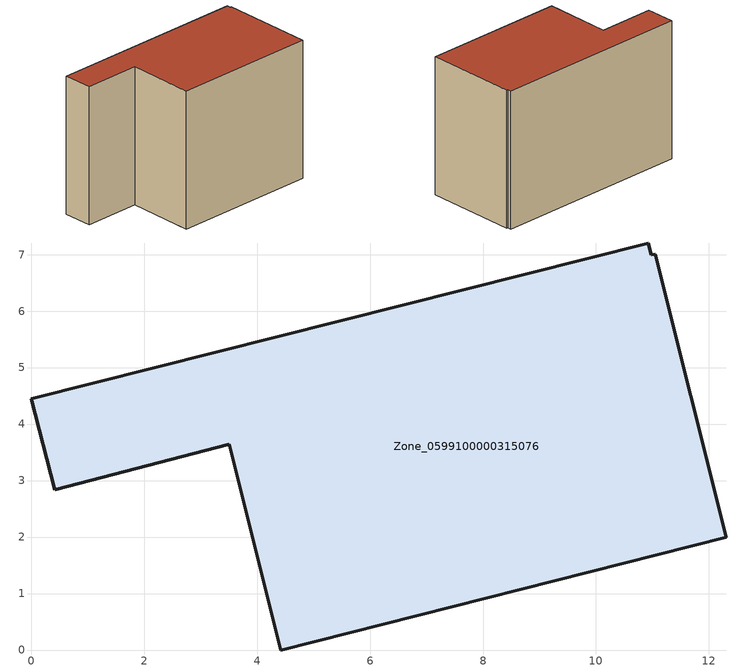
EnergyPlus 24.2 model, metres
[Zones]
Zone_0599100000315076
 floor ground (C_G): 10.98,7 11.05,7.01 12.31,1.99 4.42,0 3.51,3.64 0.41,2.84 0,4.45 10.93,7.21 z0
 wall outside (C_F): 10.93,7.21 0,4.45 0.41,2.84 3.51,3.64 4.42,0 12.31,1.99 11.05,7.01 10.98,7 10.93,7.21 z0:7.77
 roof outside (C_R): 10.98,7 10.93,7.21 0,4.45 0.41,2.84 3.51,3.64 4.42,0 12.31,1.99 11.05,7.01 z7.77
[BUILDING]
Pand.0599100000315076: North Axis=0; Terrain=City; Loads Convergence Tolerance Value=0.04; Temperature Convergence Tolerance Value=0.4; Solar Distribution=FullExterior; Maximum Number of Warmup Days=25; Minimum Number of Warmup Days=1
[Site:Location]
Rotterdam.The.Hague.AP_ZH_NLD Design_Conditions: Latitude=51.96; Longitude=4.45; Time Zone=1; Elevation=-4.5
[SITE:GROUNDTEMPERATURE:BUILDINGSURFACE]
18, 18, 18, 18, 18, 18, 18, 18, 18, 18, 18, 18
[MATERIAL] Thermal Absorptance=0.9; Solar Absorptance=0.7; Visible Absorptance=0.7
Name | Roughness | Thickness | Conductivity | Density | Specific Heat
G.TI.1975-1991 | MediumSmooth | 0.15 | 0.288461 | 540 | 1210
F.TI.1975-1991 | Rough | 0.3 | 0.230769 | 1920 | 840
R.TI.1975-1991 | MediumRough | 0.2 | 0.153846 | 1500 | 1000
[CONSTRUCTION]
C_G: G.TI.1975-1991
C_F: F.TI.1975-1991
C_R: R.TI.1975-1991
[ZONE]
Zone_0599100000315076: Type=1; Multiplier=1; Ceiling Height=Autocalculate; Volume=Autocalculate; Floor Area=autocalculate; Part of Total Floor Area=Yes
[ZONEINFILTRATION:DESIGNFLOWRATE]
Infil_Zone_0599100000315076: Zone or ZoneList or Space or SpaceList=Zone_0599100000315076; Schedule=AlwaysOn; Design Flow Rate Calculation Method=Flow/Area; Flow Rate per Floor Area=0.003; Constant Term Coefficient=1; Temperature Term Coefficient=0; Velocity Term Coefficient=0; Velocity Squared Term Coefficient=0
[HVACTEMPLATE:ZONE:IDEALLOADSAIRSYSTEM]
Zone_0599100000315076: Maximum Heating Supply Air Temperature=50; Minimum Cooling Supply Air Temperature=13; Maximum Heating Supply Air Humidity Ratio=0.0156; Minimum Cooling Supply Air Humidity Ratio=0.0077; Heating Limit=NoLimit; Cooling Limit=NoLimit; Dehumidification Control Type=ConstantSensibleHeatRatio; Cooling Sensible Heat Ratio=0.7; Dehumidification Setpoint=60; Humidification Control Type=None; Humidification Setpoint=30; Outdoor Air Method=None; Outdoor Air Flow Rate per Person=0.00944; Outdoor Air Flow Rate per Zone Floor Area=0; Outdoor Air Flow Rate per Zone=0; Demand Controlled Ventilation Type=None; Outdoor Air Economizer Type=NoEconomizer; Heat Recovery Type=None; Sensible Heat Recovery Effectiveness=0.7; Latent Heat Recovery Effectiveness=0.65
[ZONECONTROL:THERMOSTAT]
ThermostatControl_Zone_0599100000315076: Zone or ZoneList=Zone_0599100000315076; Control Type Schedule=DualSetpointControlType; Control 1=Thermostat_Zone_0599100000315076; Temperature Difference Between Cutout And Setpoint=0
[THERMOSTATSETPOINT:DUALSETPOINT]
Thermostat_Zone_0599100000315076: Heating Setpoint Temperature Schedule=HeatingSetpoint_Zone_0599100000315076; Cooling Setpoint Temperature Schedule=CoolingSetpoint_Zone_0599100000315076
[SCHEDULE:COMPACT]
HeatingSetpoint_Zone_0599100000315076: Through: 12/31, For: AllDays, Until: 24:00, 21
CoolingSetpoint_Zone_0599100000315076: Through: 12/31, For: AllDays, Until: 24:00, 24
DualSetpointControlType: Through: 12/31, For: AllDays, Until: 24:00, 4
AlwaysOn: Through: 12/31, For: AllDays, Until: 24:00, 1
